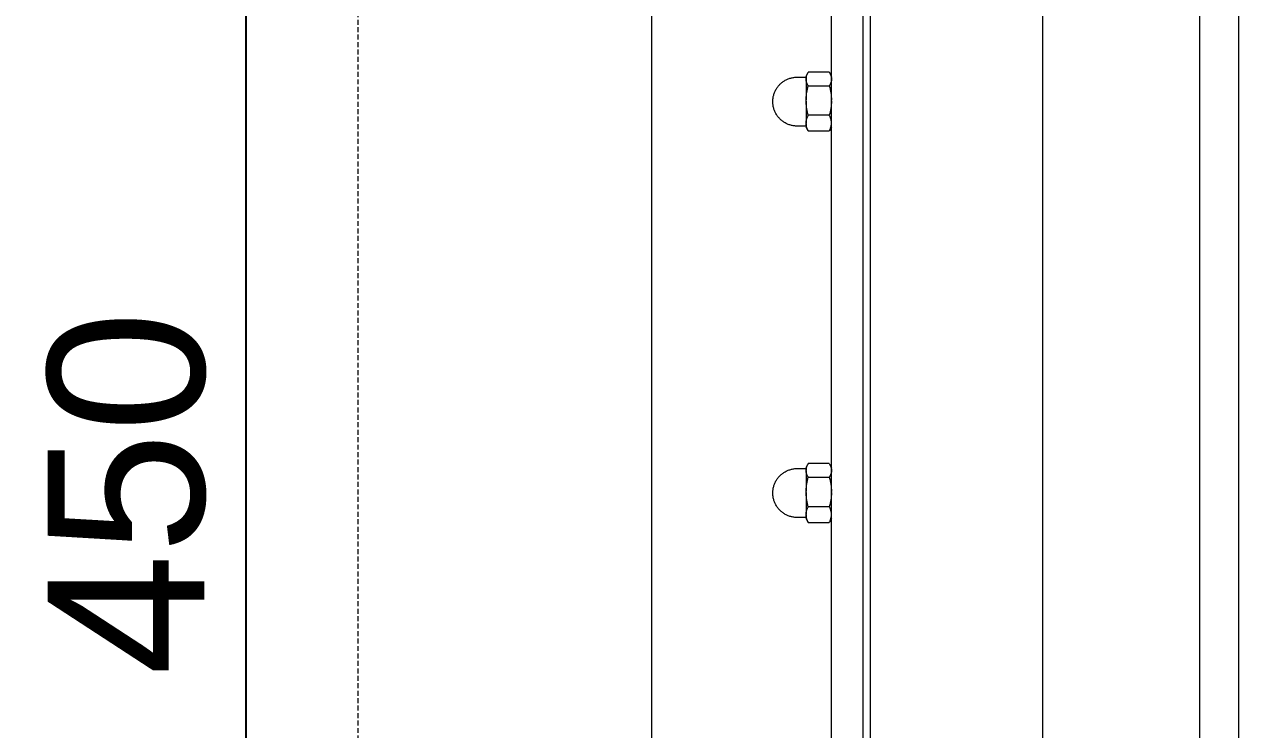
# Model space of a CAD drawing. Header units: millimetres. Extents: x -152 to 4236, y -557 to 2576.
# Drawn here: x -52.9 to 257.3, y 1006.5 to 1186.8 of the extents above; entities that cross this region are included whole.
import ezdxf

# ---------------------------------------------------------------- set-up
doc = ezdxf.new("R2010")
doc.units = ezdxf.units.MM
doc.linetypes.add('HIDDEN', pattern=[1.905, 1.27, -0.635])
for name, color, linetype, lineweight in [('ZANO_R', 7, 'Continuous', 0), ('ZANO_R_przerywana', 7, 'HIDDEN', 0), ('ZANO_W', 1, 'Continuous', 0)]:
    doc.layers.add(name, color=color, linetype=linetype, lineweight=lineweight)
doc.styles.add('Arial', font='arial.ttf')
doc.styles.get("Standard").update_dxf_attribs({"font": 'ARIALUNI.TTF'})
doc.dimstyles.new('pl i ang', dxfattribs={"dimtxt": 50, "dimasz": 50, "dimexe": 1.25, "dimexo": 0.625, "dimgap": 10, "dimtad": 1, "dimtoh": 1, "dimtxsty": 'Standard', "dimcen": 2.5, "dimclrd": 1, "dimclre": 1, "dimclrt": 1, "dimadec": 0, "dimazin": 0, "dimtfac": 1, "dimtmove": 0, "dimatfit": 3, "dimfxl": 1, "dimarcsym": 1})

# ---------------------------------------------------------------- blocks, each defined once
blk = doc.blocks.new('*D447')
at = {"layer": 'ZANO_W', "color": 1, "lineweight": -2}
for p, q in [((106.45, 1291.95), (-6.2, 1291.95)), ((3.8, 881.99), (3.8, 1251.95)), ((107.3, 841.99), (-6.2, 841.99))]:
    blk.add_line(p, q, dxfattribs=at)
at = {"layer": 'ZANO_W', "color": 1}
for points in [[(10.47, 1251.95), (-2.86, 1251.95), (3.8, 1291.95)], [(-2.86, 881.99), (10.47, 881.99), (3.8, 841.99)]]:
    blk.add_solid(points, dxfattribs=at)
at = {"layer": 'ZANO_W', "color": 1, "insert": (-26.62, 1066.97), "char_height": 40, "attachment_point": 5, "rotation": 90, "style": 'Arial'}
blk.add_mtext('450', dxfattribs=at)

msp = doc.modelspace()

# ---------------------------------------------------------------- linework, layer by layer
at = {"layer": 'ZANO_R'}
for p, q in [((163.3, 846.99), (163.3, 1286.99)), ((247.3, 1286.99), (247.3, 846.99)), ((257.3, 846.99), (257.3, 1286.99)), ((107.3, 1281.99), (107.3, 851.99)), ((153.3, 851.99), (153.3, 1281.99)), ((161.3, 1281.99), (161.3, 851.99)), ((207.3, 851.99), (207.3, 1281.99)), ((141.49, 1172.44), (141.68, 1172.54)), ((141.68, 1172.54), (141.87, 1172.64)), ((141.87, 1172.64), (142.06, 1172.72)), ((142.06, 1172.72), (142.26, 1172.81)), ((142.26, 1172.81), (142.46, 1172.88)), ((142.46, 1172.88), (142.66, 1172.95)), ((142.66, 1172.95), (142.87, 1173.01)), ((142.87, 1173.01), (143.07, 1173.06)), ((143.07, 1173.06), (143.28, 1173.11)), ((143.28, 1173.11), (143.49, 1173.15)), ((143.49, 1173.15), (143.7, 1173.18)), ((143.7, 1173.18), (143.92, 1173.21)), ((143.92, 1173.21), (144.13, 1173.23)), ((144.13, 1173.23), (144.34, 1173.24)), ((144.34, 1173.24), (144.55, 1173.24)), ((144.55, 1173.24), (146.68, 1173.24)), ((146.68, 1173.24), (146.69, 1173.24)), ((146.69, 1173.24), (146.69, 1173.24)), ((146.69, 1173.24), (146.7, 1173.24)), ((146.7, 1173.24), (146.7, 1173.24)), ((146.7, 1173.24), (146.7, 1173.24)), ((146.7, 1173.24), (146.71, 1173.24)), ((146.71, 1173.24), (146.71, 1173.25)), ((146.71, 1173.25), (146.72, 1173.25)), ((146.72, 1173.25), (146.72, 1173.25)), ((146.72, 1173.25), (146.72, 1173.25)), ((146.72, 1173.25), (146.73, 1173.25)), ((146.73, 1173.25), (146.73, 1173.25)), ((146.73, 1173.25), (146.74, 1173.25)), ((146.74, 1173.25), (146.74, 1173.26)), ((146.74, 1173.26), (146.74, 1173.26)), ((146.74, 1173.26), (146.75, 1173.26)), ((146.75, 1173.26), (146.76, 1173.27)), ((146.75, 1173.26), (146.75, 1173.26)), ((146.75, 1173.26), (146.75, 1173.26)), ((146.76, 1173.27), (146.76, 1173.27)), ((146.76, 1173.27), (146.76, 1173.27)), ((146.76, 1173.27), (146.77, 1173.27)), ((146.77, 1173.28), (146.78, 1173.29)), ((146.77, 1173.27), (146.77, 1173.28)), ((146.77, 1173.28), (146.77, 1173.28)), ((146.77, 1173.28), (146.77, 1173.28)), ((146.78, 1173.29), (146.78, 1173.3)), ((146.78, 1173.3), (146.79, 1173.3)), ((146.78, 1173.29), (146.78, 1173.29)), ((146.78, 1173.29), (146.78, 1173.29)), ((146.79, 1173.31), (146.79, 1173.32)), ((146.79, 1173.32), (146.8, 1173.32)), ((146.79, 1173.3), (146.79, 1173.31)), ((146.79, 1173.31), (146.79, 1173.31)), ((146.79, 1173.31), (146.79, 1173.31)), ((146.79, 1173.3), (146.79, 1173.3)), ((146.8, 1173.49), (147.26, 1174.28)), ((146.8, 1173.49), (146.8, 1173.49)), ((146.8, 1173.49), (146.8, 1173.49)), ((146.8, 1173.49), (146.8, 1173.49)), ((146.8, 1173.49), (146.8, 1173.49)), ((146.8, 1173.49), (146.8, 1173.49)), ((146.8, 1173.49), (146.8, 1173.48)), ((146.8, 1173.48), (146.8, 1173.45)), ((146.8, 1173.45), (146.8, 1173.31)), ((146.8, 1173.34), (146.8, 1173.35)), ((146.8, 1173.33), (146.8, 1173.34)), ((146.8, 1173.34), (146.8, 1173.34)), ((146.8, 1173.34), (146.8, 1173.34)), ((146.8, 1173.32), (146.8, 1173.33)), ((146.8, 1173.33), (146.8, 1173.33)), ((146.8, 1173.32), (146.8, 1173.32)), ((146.8, 1173.31), (146.8, 1172.79)), ((146.8, 1172.75), (146.81, 1172.86)), ((146.81, 1172.64), (146.8, 1172.75)), ((146.8, 1172.69), (146.8, 1167.42)), ((146.81, 1172.86), (146.82, 1172.97)), ((146.82, 1172.53), (146.81, 1172.64)), ((146.82, 1172.97), (146.83, 1173.07)), ((146.83, 1172.42), (146.82, 1172.53)), ((146.83, 1173.07), (146.85, 1173.18)), ((146.85, 1173.18), (146.87, 1173.29)), ((146.87, 1173.29), (146.9, 1173.4)), ((146.9, 1173.4), (146.92, 1173.5)), ((146.92, 1173.5), (146.95, 1173.61)), ((146.95, 1173.61), (146.99, 1173.71)), ((146.99, 1173.71), (147.03, 1173.81)), ((147.03, 1173.81), (147.07, 1173.92)), ((147.07, 1173.92), (147.11, 1174.02)), ((147.11, 1174.02), (147.16, 1174.11)), ((147.16, 1174.11), (147.21, 1174.21)), ((147.21, 1174.21), (147.27, 1174.31)), ((147.27, 1174.31), (147.32, 1174.4)), ((147.32, 1174.4), (147.38, 1174.49)), ((152.72, 1174.49), (147.38, 1174.49)), ((152.72, 1174.49), (152.78, 1174.4)), ((152.78, 1174.4), (152.84, 1174.31)), ((152.84, 1174.31), (152.9, 1174.21)), ((152.85, 1174.28), (153.3, 1173.49)), ((152.9, 1174.21), (152.95, 1174.11)), ((152.95, 1174.11), (153, 1174.02)), ((153, 1174.02), (153.04, 1173.92)), ((153.04, 1173.92), (153.08, 1173.81)), ((153.08, 1173.81), (153.12, 1173.71)), ((153.12, 1173.71), (153.15, 1173.61)), ((153.15, 1173.61), (153.19, 1173.5)), ((153.19, 1173.5), (153.21, 1173.4)), ((153.21, 1173.4), (153.24, 1173.29)), ((153.24, 1173.29), (153.26, 1173.18)), ((153.26, 1173.18), (153.27, 1173.07)), ((153.27, 1173.07), (153.29, 1172.97)), ((153.29, 1172.53), (153.27, 1172.42)), ((153.29, 1172.97), (153.3, 1172.86)), ((153.3, 1172.64), (153.29, 1172.53)), ((153.3, 1172.86), (153.3, 1172.75)), ((153.3, 1172.75), (153.3, 1172.64)), ((138.74, 1169.28), (138.82, 1169.48)), ((138.82, 1169.48), (138.91, 1169.68)), ((138.91, 1169.68), (139.01, 1169.87)), ((139.01, 1169.87), (139.11, 1170.06)), ((139.11, 1170.06), (139.21, 1170.24)), ((139.21, 1170.24), (139.33, 1170.42)), ((139.33, 1170.42), (139.45, 1170.6)), ((139.45, 1170.6), (139.57, 1170.77)), ((139.57, 1170.77), (139.71, 1170.94)), ((139.71, 1170.94), (139.84, 1171.1)), ((139.84, 1171.1), (139.99, 1171.26)), ((139.99, 1171.26), (140.13, 1171.41)), ((140.13, 1171.41), (140.29, 1171.56)), ((140.29, 1171.56), (140.45, 1171.7)), ((140.45, 1171.7), (140.61, 1171.84)), ((140.61, 1171.84), (140.78, 1171.97)), ((140.78, 1171.97), (140.95, 1172.1)), ((140.95, 1172.1), (141.13, 1172.22)), ((141.13, 1172.22), (141.31, 1172.33)), ((141.31, 1172.33), (141.49, 1172.44)), ((146.85, 1172.31), (146.83, 1172.42)), ((146.87, 1172.2), (146.85, 1172.31)), ((146.9, 1172.1), (146.87, 1172.2)), ((146.92, 1171.99), (146.9, 1172.1)), ((146.95, 1171.88), (146.92, 1171.99)), ((146.93, 1168.94), (146.99, 1169.36)), ((146.99, 1171.78), (146.95, 1171.88)), ((147.03, 1171.68), (146.99, 1171.78)), ((146.99, 1169.36), (147.07, 1169.77)), ((147.07, 1171.58), (147.03, 1171.68)), ((147.11, 1171.48), (147.07, 1171.58)), ((147.07, 1169.77), (147.16, 1170.18)), ((147.16, 1171.38), (147.11, 1171.48)), ((147.21, 1171.28), (147.16, 1171.38)), ((147.16, 1170.18), (147.27, 1170.59)), ((147.27, 1171.19), (147.21, 1171.28)), ((147.32, 1171.09), (147.27, 1171.19)), ((147.27, 1170.59), (147.38, 1171)), ((147.38, 1171), (147.32, 1171.09)), ((147.38, 1171), (152.72, 1171)), ((152.78, 1171.09), (152.72, 1171)), ((152.72, 1171), (152.85, 1170.56)), ((152.84, 1171.19), (152.78, 1171.09)), ((152.9, 1171.28), (152.84, 1171.19)), ((152.85, 1170.56), (152.96, 1170.11)), ((152.95, 1171.38), (152.9, 1171.28)), ((153, 1171.48), (152.95, 1171.38)), ((152.96, 1170.11), (153.06, 1169.66)), ((153.04, 1171.58), (153, 1171.48)), ((153.08, 1171.68), (153.04, 1171.58)), ((153.06, 1169.66), (153.14, 1169.2)), ((153.12, 1171.78), (153.08, 1171.68)), ((153.15, 1171.88), (153.12, 1171.78)), ((153.19, 1171.99), (153.15, 1171.88)), ((153.21, 1172.1), (153.19, 1171.99)), ((153.24, 1172.2), (153.21, 1172.1)), ((153.26, 1172.31), (153.24, 1172.2)), ((153.27, 1172.42), (153.26, 1172.31)), ((138.3, 1166.99), (138.31, 1167.21)), ((138.31, 1166.78), (138.3, 1166.99)), ((138.31, 1167.21), (138.32, 1167.42)), ((138.32, 1166.57), (138.31, 1166.78)), ((138.32, 1167.42), (138.34, 1167.63)), ((138.34, 1166.35), (138.32, 1166.57)), ((138.34, 1167.63), (138.36, 1167.84)), ((138.36, 1166.14), (138.34, 1166.35)), ((138.36, 1167.84), (138.4, 1168.05)), ((138.4, 1168.05), (138.44, 1168.26)), ((138.44, 1168.26), (138.48, 1168.47)), ((138.48, 1168.47), (138.54, 1168.68)), ((138.54, 1168.68), (138.6, 1168.88)), ((138.6, 1168.88), (138.67, 1169.08)), ((138.67, 1169.08), (138.74, 1169.28)), ((146.8, 1167.25), (146.82, 1167.67)), ((146.82, 1166.83), (146.8, 1167.25)), ((146.8, 1167.09), (146.8, 1161.58)), ((146.82, 1167.67), (146.84, 1168.1)), ((146.84, 1166.41), (146.82, 1166.83)), ((146.84, 1168.1), (146.88, 1168.52)), ((146.88, 1165.99), (146.84, 1166.41)), ((146.88, 1168.52), (146.93, 1168.94)), ((153.14, 1169.2), (153.2, 1168.74)), ((153.2, 1168.74), (153.25, 1168.28)), ((153.25, 1168.28), (153.29, 1167.82)), ((153.28, 1166.65), (153.25, 1166.19)), ((153.3, 1167.1), (153.28, 1166.65)), ((153.29, 1167.82), (153.3, 1167.36)), ((138.4, 1165.93), (138.36, 1166.14)), ((138.44, 1165.72), (138.4, 1165.93)), ((138.48, 1165.51), (138.44, 1165.72)), ((138.54, 1165.31), (138.48, 1165.51)), ((138.6, 1165.1), (138.54, 1165.31)), ((138.67, 1164.9), (138.6, 1165.1)), ((138.74, 1164.7), (138.67, 1164.9)), ((138.82, 1164.5), (138.74, 1164.7)), ((138.91, 1164.31), (138.82, 1164.5)), ((139.01, 1164.12), (138.91, 1164.31)), ((139.11, 1163.93), (139.01, 1164.12)), ((139.21, 1163.74), (139.11, 1163.93)), ((139.33, 1163.56), (139.21, 1163.74)), ((139.45, 1163.39), (139.33, 1163.56)), ((139.57, 1163.22), (139.45, 1163.39)), ((139.71, 1163.05), (139.57, 1163.22)), ((146.93, 1165.57), (146.88, 1165.99)), ((146.99, 1165.15), (146.93, 1165.57)), ((147.07, 1164.73), (146.99, 1165.15)), ((147.16, 1164.32), (147.07, 1164.73)), ((147.27, 1163.91), (147.16, 1164.32)), ((147.19, 1163.13), (147.25, 1163.25)), ((147.25, 1163.25), (147.32, 1163.38)), ((147.38, 1163.5), (147.27, 1163.91)), ((147.32, 1163.38), (147.38, 1163.5)), ((152.72, 1163.5), (147.38, 1163.5)), ((152.85, 1163.94), (152.72, 1163.5)), ((152.79, 1163.38), (152.72, 1163.5)), ((152.86, 1163.25), (152.79, 1163.38)), ((152.96, 1164.39), (152.85, 1163.94)), ((152.92, 1163.13), (152.86, 1163.25)), ((153.06, 1164.83), (152.96, 1164.39)), ((153.14, 1165.28), (153.06, 1164.83)), ((153.2, 1165.74), (153.14, 1165.28)), ((153.25, 1166.19), (153.2, 1165.74)), ((139.84, 1162.88), (139.71, 1163.05)), ((139.99, 1162.73), (139.84, 1162.88)), ((140.13, 1162.57), (139.99, 1162.73)), ((140.29, 1162.42), (140.13, 1162.57)), ((140.45, 1162.28), (140.29, 1162.42)), ((140.61, 1162.14), (140.45, 1162.28)), ((140.78, 1162.01), (140.61, 1162.14)), ((140.95, 1161.89), (140.78, 1162.01)), ((141.13, 1161.77), (140.95, 1161.89)), ((141.31, 1161.65), (141.13, 1161.77)), ((141.49, 1161.54), (141.31, 1161.65)), ((141.68, 1161.44), (141.49, 1161.54)), ((141.87, 1161.35), (141.68, 1161.44)), ((142.06, 1161.26), (141.87, 1161.35)), ((142.26, 1161.18), (142.06, 1161.26)), ((142.46, 1161.1), (142.26, 1161.18)), ((142.66, 1161.03), (142.46, 1161.1)), ((142.87, 1160.97), (142.66, 1161.03)), ((143.07, 1160.92), (142.87, 1160.97)), ((143.28, 1160.87), (143.07, 1160.92)), ((143.49, 1160.83), (143.28, 1160.87)), ((143.7, 1160.8), (143.49, 1160.83)), ((143.92, 1160.77), (143.7, 1160.8)), ((144.13, 1160.76), (143.92, 1160.77)), ((144.34, 1160.75), (144.13, 1160.76)), ((144.55, 1160.74), (144.34, 1160.75)), ((146.68, 1160.74), (144.55, 1160.74)), ((146.69, 1160.74), (146.68, 1160.74)), ((146.7, 1160.74), (146.69, 1160.74)), ((146.69, 1160.74), (146.69, 1160.74)), ((146.71, 1160.74), (146.7, 1160.74)), ((146.7, 1160.74), (146.7, 1160.74)), ((146.7, 1160.74), (146.7, 1160.74)), ((146.72, 1160.74), (146.71, 1160.74)), ((146.71, 1160.74), (146.71, 1160.74)), ((146.73, 1160.73), (146.72, 1160.74)), ((146.72, 1160.74), (146.72, 1160.74)), ((146.72, 1160.74), (146.72, 1160.74)), ((146.74, 1160.73), (146.73, 1160.73)), ((146.73, 1160.73), (146.73, 1160.73)), ((146.75, 1160.73), (146.74, 1160.73)), ((146.74, 1160.73), (146.74, 1160.73)), ((146.74, 1160.73), (146.74, 1160.73)), ((146.75, 1160.72), (146.75, 1160.73)), ((146.76, 1160.72), (146.75, 1160.72)), ((146.75, 1160.72), (146.75, 1160.72)), ((146.76, 1160.71), (146.76, 1160.72)), ((146.76, 1160.72), (146.76, 1160.72)), ((146.77, 1160.71), (146.76, 1160.71)), ((146.77, 1160.7), (146.77, 1160.71)), ((146.77, 1160.71), (146.77, 1160.71)), ((146.78, 1160.7), (146.77, 1160.7)), ((146.77, 1160.7), (146.77, 1160.7)), ((146.78, 1160.69), (146.78, 1160.7)), ((146.78, 1160.7), (146.78, 1160.7)), ((146.79, 1160.69), (146.78, 1160.69)), ((146.78, 1160.69), (146.78, 1160.69)), ((146.79, 1160.68), (146.79, 1160.69)), ((146.79, 1160.67), (146.79, 1160.68)), ((146.79, 1160.68), (146.79, 1160.68)), ((146.8, 1160.66), (146.79, 1160.67)), ((146.79, 1160.67), (146.79, 1160.67)), ((146.79, 1160.67), (146.79, 1160.67)), ((146.8, 1161.5), (146.81, 1161.64)), ((146.81, 1161.36), (146.8, 1161.5)), ((146.8, 1161.42), (146.8, 1160.49)), ((146.8, 1160.65), (146.8, 1160.66)), ((146.8, 1160.66), (146.8, 1160.66)), ((146.8, 1160.66), (146.8, 1160.66)), ((146.8, 1160.64), (146.8, 1160.65)), ((146.8, 1160.65), (146.8, 1160.65)), ((146.8, 1160.64), (146.8, 1160.64)), ((146.8, 1160.64), (146.8, 1160.64)), ((147.29, 1159.65), (146.8, 1160.49)), ((146.81, 1161.64), (146.82, 1161.78)), ((146.82, 1161.22), (146.81, 1161.36)), ((146.82, 1161.78), (146.84, 1161.92)), ((146.84, 1161.08), (146.82, 1161.22)), ((146.84, 1161.92), (146.86, 1162.06)), ((146.86, 1160.94), (146.84, 1161.08)), ((146.86, 1162.06), (146.88, 1162.19)), ((146.88, 1160.8), (146.86, 1160.94)), ((146.88, 1162.19), (146.91, 1162.33)), ((146.91, 1160.66), (146.88, 1160.8)), ((146.91, 1162.33), (146.95, 1162.47)), ((146.95, 1160.53), (146.91, 1160.66)), ((146.95, 1162.47), (146.99, 1162.6)), ((146.99, 1160.39), (146.95, 1160.53)), ((146.99, 1162.6), (147.03, 1162.74)), ((147.03, 1160.26), (146.99, 1160.39)), ((147.03, 1162.74), (147.08, 1162.87)), ((147.08, 1160.12), (147.03, 1160.26)), ((147.08, 1162.87), (147.13, 1163)), ((147.13, 1159.99), (147.08, 1160.12)), ((147.13, 1163), (147.19, 1163.13)), ((153.3, 1160.49), (152.82, 1159.65)), ((152.98, 1163), (152.92, 1163.13)), ((153.03, 1162.87), (152.98, 1163)), ((152.98, 1159.99), (153.03, 1160.12)), ((153.08, 1162.74), (153.03, 1162.87)), ((153.03, 1160.12), (153.08, 1160.26)), ((153.12, 1162.6), (153.08, 1162.74)), ((153.08, 1160.26), (153.12, 1160.39)), ((153.16, 1162.47), (153.12, 1162.6)), ((153.12, 1160.39), (153.16, 1160.53)), ((153.19, 1162.33), (153.16, 1162.47)), ((153.16, 1160.53), (153.19, 1160.66)), ((153.22, 1162.19), (153.19, 1162.33)), ((153.19, 1160.66), (153.22, 1160.8)), ((153.25, 1162.06), (153.22, 1162.19)), ((153.22, 1160.8), (153.25, 1160.94)), ((153.27, 1161.92), (153.25, 1162.06)), ((153.25, 1160.94), (153.27, 1161.08)), ((153.29, 1161.78), (153.27, 1161.92)), ((153.27, 1161.08), (153.29, 1161.22)), ((153.3, 1161.64), (153.29, 1161.78)), ((153.29, 1161.22), (153.3, 1161.36)), ((153.3, 1161.5), (153.3, 1161.64)), ((153.3, 1161.36), (153.3, 1161.5)), ((147.19, 1159.87), (147.13, 1159.99)), ((147.25, 1159.74), (147.19, 1159.87)), ((147.32, 1159.61), (147.25, 1159.74)), ((147.29, 1159.65), (147.38, 1159.49)), ((147.38, 1159.49), (147.32, 1159.61)), ((147.38, 1159.49), (152.72, 1159.49)), ((152.72, 1159.49), (152.82, 1159.65)), ((152.72, 1159.49), (152.79, 1159.61)), ((152.79, 1159.61), (152.86, 1159.74)), ((152.86, 1159.74), (152.92, 1159.87)), ((152.92, 1159.87), (152.98, 1159.99)), ((143.7, 1073.18), (143.92, 1073.21)), ((143.92, 1073.21), (144.13, 1073.23)), ((144.13, 1073.23), (144.34, 1073.24)), ((144.34, 1073.24), (144.55, 1073.24)), ((144.55, 1073.24), (146.68, 1073.24)), ((146.68, 1073.24), (146.69, 1073.24)), ((146.69, 1073.24), (146.69, 1073.24)), ((146.69, 1073.24), (146.7, 1073.24)), ((146.7, 1073.24), (146.7, 1073.24)), ((146.7, 1073.24), (146.7, 1073.24)), ((146.7, 1073.24), (146.71, 1073.24)), ((146.71, 1073.24), (146.71, 1073.25)), ((146.71, 1073.25), (146.72, 1073.25)), ((146.72, 1073.25), (146.72, 1073.25)), ((146.72, 1073.25), (146.73, 1073.25)), ((146.73, 1073.25), (146.73, 1073.25)), ((146.73, 1073.25), (146.73, 1073.25)), ((146.73, 1073.25), (146.74, 1073.25)), ((146.74, 1073.25), (146.74, 1073.26)), ((146.74, 1073.26), (146.74, 1073.26)), ((146.74, 1073.26), (146.75, 1073.26)), ((146.75, 1073.26), (146.76, 1073.27)), ((146.75, 1073.26), (146.75, 1073.26)), ((146.75, 1073.26), (146.75, 1073.26)), ((146.76, 1073.27), (146.77, 1073.28)), ((146.76, 1073.27), (146.76, 1073.27)), ((146.76, 1073.27), (146.76, 1073.27)), ((146.77, 1073.28), (146.77, 1073.28)), ((146.77, 1073.28), (146.77, 1073.28)), ((146.77, 1073.28), (146.78, 1073.28)), ((146.78, 1073.29), (146.79, 1073.3)), ((146.78, 1073.28), (146.78, 1073.29)), ((146.78, 1073.29), (146.78, 1073.29)), ((146.78, 1073.29), (146.78, 1073.29)), ((146.79, 1073.31), (146.79, 1073.32)), ((146.79, 1073.32), (146.8, 1073.32)), ((146.79, 1073.3), (146.79, 1073.31)), ((146.79, 1073.31), (146.79, 1073.31)), ((146.79, 1073.3), (146.79, 1073.3)), ((146.79, 1073.3), (146.79, 1073.3)), ((146.8, 1073.49), (147.26, 1074.28)), ((146.8, 1073.49), (146.8, 1073.49)), ((146.8, 1073.49), (146.8, 1073.49)), ((146.8, 1073.49), (146.8, 1073.49)), ((146.8, 1073.49), (146.8, 1073.49)), ((146.8, 1073.49), (146.8, 1073.49)), ((146.8, 1073.49), (146.8, 1073.48)), ((146.8, 1073.48), (146.8, 1073.45)), ((146.8, 1073.45), (146.8, 1073.31)), ((146.8, 1073.34), (146.8, 1073.35)), ((146.8, 1073.33), (146.8, 1073.34)), ((146.8, 1073.34), (146.8, 1073.34)), ((146.8, 1073.34), (146.8, 1073.34)), ((146.8, 1073.32), (146.8, 1073.33)), ((146.8, 1073.33), (146.8, 1073.33)), ((146.8, 1073.32), (146.8, 1073.32)), ((146.8, 1073.31), (146.8, 1072.79)), ((146.85, 1073.18), (146.87, 1073.29)), ((146.87, 1073.29), (146.9, 1073.4)), ((146.9, 1073.4), (146.92, 1073.5)), ((146.92, 1073.5), (146.95, 1073.61)), ((146.95, 1073.61), (146.99, 1073.71)), ((146.99, 1073.71), (147.03, 1073.81)), ((147.03, 1073.81), (147.07, 1073.92)), ((147.07, 1073.92), (147.11, 1074.02)), ((147.11, 1074.02), (147.16, 1074.11)), ((147.16, 1074.11), (147.21, 1074.21)), ((147.21, 1074.21), (147.27, 1074.31)), ((147.27, 1074.31), (147.32, 1074.4)), ((147.32, 1074.4), (147.38, 1074.49)), ((152.72, 1074.49), (147.38, 1074.49)), ((152.72, 1074.49), (152.78, 1074.4)), ((152.78, 1074.4), (152.84, 1074.31)), ((152.84, 1074.31), (152.9, 1074.21)), ((152.85, 1074.28), (153.3, 1073.49)), ((152.9, 1074.21), (152.95, 1074.11)), ((152.95, 1074.11), (153, 1074.02)), ((153, 1074.02), (153.04, 1073.92)), ((153.04, 1073.92), (153.08, 1073.81)), ((153.08, 1073.81), (153.12, 1073.71)), ((153.12, 1073.71), (153.15, 1073.61)), ((153.15, 1073.61), (153.19, 1073.5)), ((153.19, 1073.5), (153.21, 1073.4)), ((153.21, 1073.4), (153.24, 1073.29)), ((153.24, 1073.29), (153.26, 1073.18)), ((139.11, 1070.06), (139.21, 1070.24)), ((139.21, 1070.24), (139.33, 1070.42)), ((139.33, 1070.42), (139.45, 1070.6)), ((139.45, 1070.6), (139.57, 1070.77)), ((139.57, 1070.77), (139.71, 1070.94)), ((139.71, 1070.94), (139.84, 1071.1)), ((139.84, 1071.1), (139.99, 1071.26)), ((139.99, 1071.26), (140.13, 1071.41)), ((140.13, 1071.41), (140.29, 1071.56)), ((140.29, 1071.56), (140.45, 1071.7)), ((140.45, 1071.7), (140.61, 1071.84)), ((140.61, 1071.84), (140.78, 1071.97)), ((140.78, 1071.97), (140.95, 1072.1)), ((140.95, 1072.1), (141.13, 1072.22)), ((141.13, 1072.22), (141.31, 1072.33)), ((141.31, 1072.33), (141.49, 1072.44)), ((141.49, 1072.44), (141.68, 1072.54)), ((141.68, 1072.54), (141.87, 1072.64)), ((141.87, 1072.64), (142.06, 1072.72)), ((142.06, 1072.72), (142.26, 1072.81)), ((142.26, 1072.81), (142.46, 1072.88)), ((142.46, 1072.88), (142.66, 1072.95)), ((142.66, 1072.95), (142.87, 1073.01)), ((142.87, 1073.01), (143.07, 1073.06)), ((143.07, 1073.06), (143.28, 1073.11)), ((143.28, 1073.11), (143.49, 1073.15)), ((143.49, 1073.15), (143.7, 1073.18)), ((146.8, 1072.75), (146.81, 1072.86)), ((146.81, 1072.64), (146.8, 1072.75)), ((146.8, 1072.69), (146.8, 1067.42)), ((146.81, 1072.86), (146.82, 1072.97)), ((146.82, 1072.53), (146.81, 1072.64)), ((146.82, 1072.97), (146.83, 1073.07)), ((146.83, 1072.42), (146.82, 1072.53)), ((146.83, 1073.07), (146.85, 1073.18)), ((146.85, 1072.31), (146.83, 1072.42)), ((146.87, 1072.2), (146.85, 1072.31)), ((146.9, 1072.1), (146.87, 1072.2)), ((146.92, 1071.99), (146.9, 1072.1)), ((146.95, 1071.88), (146.92, 1071.99)), ((146.99, 1071.78), (146.95, 1071.88)), ((147.03, 1071.68), (146.99, 1071.78)), ((147.07, 1071.58), (147.03, 1071.68)), ((147.11, 1071.48), (147.07, 1071.58)), ((147.07, 1069.77), (147.16, 1070.18)), ((147.16, 1071.38), (147.11, 1071.48)), ((147.21, 1071.28), (147.16, 1071.38)), ((147.16, 1070.18), (147.27, 1070.59)), ((147.27, 1071.19), (147.21, 1071.28)), ((147.32, 1071.09), (147.27, 1071.19)), ((147.27, 1070.59), (147.38, 1071)), ((147.38, 1071), (147.32, 1071.09)), ((147.38, 1071), (152.72, 1071)), ((152.78, 1071.09), (152.72, 1071)), ((152.72, 1071), (152.85, 1070.56)), ((152.84, 1071.19), (152.78, 1071.09)), ((152.9, 1071.28), (152.84, 1071.19)), ((152.85, 1070.56), (152.96, 1070.11)), ((152.95, 1071.38), (152.9, 1071.28)), ((153, 1071.48), (152.95, 1071.38)), ((152.96, 1070.11), (153.06, 1069.66)), ((153.04, 1071.58), (153, 1071.48)), ((153.08, 1071.68), (153.04, 1071.58)), ((153.12, 1071.78), (153.08, 1071.68)), ((153.15, 1071.88), (153.12, 1071.78)), ((153.19, 1071.99), (153.15, 1071.88)), ((153.21, 1072.1), (153.19, 1071.99)), ((153.24, 1072.2), (153.21, 1072.1)), ((153.26, 1072.31), (153.24, 1072.2)), ((153.26, 1073.18), (153.27, 1073.07)), ((153.27, 1072.42), (153.26, 1072.31)), ((153.27, 1073.07), (153.29, 1072.97)), ((153.29, 1072.53), (153.27, 1072.42)), ((153.29, 1072.97), (153.3, 1072.86)), ((153.3, 1072.64), (153.29, 1072.53)), ((153.3, 1072.86), (153.3, 1072.75)), ((153.3, 1072.75), (153.3, 1072.64)), ((138.3, 1066.99), (138.31, 1067.21)), ((138.31, 1067.21), (138.32, 1067.42)), ((138.32, 1067.42), (138.34, 1067.63)), ((138.34, 1067.63), (138.36, 1067.84)), ((138.36, 1067.84), (138.4, 1068.05)), ((138.4, 1068.05), (138.44, 1068.26)), ((138.44, 1068.26), (138.48, 1068.47)), ((138.48, 1068.47), (138.54, 1068.68)), ((138.54, 1068.68), (138.6, 1068.88)), ((138.6, 1068.88), (138.67, 1069.08)), ((138.67, 1069.08), (138.74, 1069.28)), ((138.74, 1069.28), (138.82, 1069.48)), ((138.82, 1069.48), (138.91, 1069.68)), ((138.91, 1069.68), (139.01, 1069.87)), ((139.01, 1069.87), (139.11, 1070.06)), ((146.8, 1067.25), (146.82, 1067.67)), ((146.82, 1066.83), (146.8, 1067.25)), ((146.8, 1067.09), (146.8, 1061.58)), ((146.82, 1067.67), (146.84, 1068.1)), ((146.84, 1068.1), (146.88, 1068.52)), ((146.88, 1068.52), (146.93, 1068.94)), ((146.93, 1068.94), (146.99, 1069.36)), ((146.99, 1069.36), (147.07, 1069.77)), ((153.06, 1069.66), (153.14, 1069.2)), ((153.14, 1069.2), (153.2, 1068.74)), ((153.2, 1068.74), (153.25, 1068.28)), ((153.25, 1068.28), (153.29, 1067.82)), ((153.3, 1067.1), (153.28, 1066.65)), ((153.29, 1067.82), (153.3, 1067.36)), ((138.31, 1066.78), (138.3, 1066.99)), ((138.32, 1066.57), (138.31, 1066.78)), ((138.34, 1066.35), (138.32, 1066.57)), ((138.36, 1066.14), (138.34, 1066.35)), ((138.4, 1065.93), (138.36, 1066.14)), ((138.44, 1065.72), (138.4, 1065.93)), ((138.48, 1065.51), (138.44, 1065.72)), ((138.54, 1065.31), (138.48, 1065.51)), ((138.6, 1065.1), (138.54, 1065.31)), ((138.67, 1064.9), (138.6, 1065.1)), ((138.74, 1064.7), (138.67, 1064.9)), ((138.82, 1064.5), (138.74, 1064.7)), ((138.91, 1064.31), (138.82, 1064.5)), ((139.01, 1064.12), (138.91, 1064.31)), ((139.11, 1063.93), (139.01, 1064.12)), ((139.21, 1063.74), (139.11, 1063.93)), ((146.84, 1066.41), (146.82, 1066.83)), ((146.88, 1065.99), (146.84, 1066.41)), ((146.93, 1065.57), (146.88, 1065.99)), ((146.99, 1065.15), (146.93, 1065.57)), ((147.07, 1064.73), (146.99, 1065.15)), ((147.16, 1064.32), (147.07, 1064.73)), ((147.27, 1063.91), (147.16, 1064.32)), ((147.38, 1063.5), (147.27, 1063.91)), ((152.85, 1063.94), (152.72, 1063.5)), ((152.96, 1064.39), (152.85, 1063.94)), ((153.06, 1064.83), (152.96, 1064.39)), ((153.14, 1065.28), (153.06, 1064.83)), ((153.2, 1065.74), (153.14, 1065.28)), ((153.25, 1066.19), (153.2, 1065.74)), ((153.28, 1066.65), (153.25, 1066.19)), ((139.33, 1063.56), (139.21, 1063.74)), ((139.45, 1063.39), (139.33, 1063.56)), ((139.57, 1063.22), (139.45, 1063.39)), ((139.71, 1063.05), (139.57, 1063.22)), ((139.84, 1062.88), (139.71, 1063.05)), ((139.99, 1062.73), (139.84, 1062.88)), ((140.13, 1062.57), (139.99, 1062.73)), ((140.29, 1062.42), (140.13, 1062.57)), ((140.45, 1062.28), (140.29, 1062.42)), ((140.61, 1062.14), (140.45, 1062.28)), ((140.78, 1062.01), (140.61, 1062.14)), ((140.95, 1061.89), (140.78, 1062.01)), ((141.13, 1061.77), (140.95, 1061.89)), ((141.31, 1061.65), (141.13, 1061.77)), ((141.49, 1061.54), (141.31, 1061.65)), ((141.68, 1061.44), (141.49, 1061.54)), ((141.87, 1061.35), (141.68, 1061.44)), ((142.06, 1061.26), (141.87, 1061.35)), ((142.26, 1061.18), (142.06, 1061.26)), ((142.46, 1061.1), (142.26, 1061.18)), ((142.66, 1061.03), (142.46, 1061.1)), ((142.87, 1060.97), (142.66, 1061.03)), ((143.07, 1060.92), (142.87, 1060.97)), ((143.28, 1060.87), (143.07, 1060.92)), ((143.49, 1060.83), (143.28, 1060.87)), ((143.7, 1060.8), (143.49, 1060.83)), ((143.92, 1060.77), (143.7, 1060.8)), ((146.8, 1061.5), (146.81, 1061.64)), ((146.81, 1061.36), (146.8, 1061.5)), ((146.8, 1061.42), (146.8, 1060.49)), ((146.81, 1061.64), (146.82, 1061.78)), ((146.82, 1061.22), (146.81, 1061.36)), ((146.82, 1061.78), (146.84, 1061.92)), ((146.84, 1061.08), (146.82, 1061.22)), ((146.84, 1061.92), (146.86, 1062.06)), ((146.86, 1060.94), (146.84, 1061.08)), ((146.86, 1062.06), (146.88, 1062.19)), ((146.88, 1060.8), (146.86, 1060.94)), ((146.88, 1062.19), (146.91, 1062.33)), ((146.91, 1060.66), (146.88, 1060.8)), ((146.91, 1062.33), (146.95, 1062.47)), ((146.95, 1062.47), (146.99, 1062.6)), ((146.99, 1062.6), (147.03, 1062.74)), ((147.03, 1062.74), (147.08, 1062.87)), ((147.08, 1062.87), (147.13, 1063)), ((147.13, 1063), (147.19, 1063.13)), ((147.19, 1063.13), (147.25, 1063.25)), ((147.25, 1063.25), (147.32, 1063.38)), ((147.32, 1063.38), (147.38, 1063.5)), ((152.72, 1063.5), (147.38, 1063.5)), ((152.79, 1063.38), (152.72, 1063.5)), ((152.86, 1063.25), (152.79, 1063.38)), ((152.92, 1063.13), (152.86, 1063.25)), ((152.98, 1063), (152.92, 1063.13)), ((153.03, 1062.87), (152.98, 1063)), ((153.08, 1062.74), (153.03, 1062.87)), ((153.12, 1062.6), (153.08, 1062.74)), ((153.16, 1062.47), (153.12, 1062.6)), ((153.19, 1062.33), (153.16, 1062.47)), ((153.22, 1062.19), (153.19, 1062.33)), ((153.19, 1060.66), (153.22, 1060.8)), ((153.25, 1062.06), (153.22, 1062.19)), ((153.22, 1060.8), (153.25, 1060.94)), ((153.27, 1061.92), (153.25, 1062.06)), ((153.25, 1060.94), (153.27, 1061.08)), ((153.29, 1061.78), (153.27, 1061.92)), ((153.27, 1061.08), (153.29, 1061.22)), ((153.3, 1061.64), (153.29, 1061.78)), ((153.29, 1061.22), (153.3, 1061.36)), ((153.3, 1061.5), (153.3, 1061.64)), ((153.3, 1061.36), (153.3, 1061.5)), ((144.13, 1060.76), (143.92, 1060.77)), ((144.34, 1060.75), (144.13, 1060.76)), ((144.55, 1060.74), (144.34, 1060.75)), ((146.68, 1060.74), (144.55, 1060.74)), ((146.69, 1060.74), (146.68, 1060.74)), ((146.7, 1060.74), (146.69, 1060.74)), ((146.69, 1060.74), (146.69, 1060.74)), ((146.71, 1060.74), (146.7, 1060.74)), ((146.7, 1060.74), (146.7, 1060.74)), ((146.7, 1060.74), (146.7, 1060.74)), ((146.72, 1060.74), (146.71, 1060.74)), ((146.71, 1060.74), (146.71, 1060.74)), ((146.73, 1060.73), (146.72, 1060.74)), ((146.72, 1060.74), (146.72, 1060.74)), ((146.72, 1060.74), (146.72, 1060.74)), ((146.74, 1060.73), (146.73, 1060.73)), ((146.73, 1060.73), (146.73, 1060.73)), ((146.75, 1060.73), (146.74, 1060.73)), ((146.74, 1060.73), (146.74, 1060.73)), ((146.74, 1060.73), (146.74, 1060.73)), ((146.75, 1060.72), (146.75, 1060.73)), ((146.76, 1060.72), (146.75, 1060.72)), ((146.75, 1060.72), (146.75, 1060.72)), ((146.76, 1060.71), (146.76, 1060.72)), ((146.76, 1060.72), (146.76, 1060.72)), ((146.77, 1060.71), (146.76, 1060.71)), ((146.77, 1060.7), (146.77, 1060.71)), ((146.77, 1060.71), (146.77, 1060.71)), ((146.78, 1060.7), (146.77, 1060.7)), ((146.77, 1060.7), (146.77, 1060.7)), ((146.78, 1060.69), (146.78, 1060.7)), ((146.78, 1060.7), (146.78, 1060.7)), ((146.79, 1060.69), (146.78, 1060.69)), ((146.78, 1060.69), (146.78, 1060.69)), ((146.79, 1060.68), (146.79, 1060.69)), ((146.79, 1060.67), (146.79, 1060.68)), ((146.79, 1060.68), (146.79, 1060.68)), ((146.8, 1060.66), (146.79, 1060.67)), ((146.79, 1060.67), (146.79, 1060.67)), ((146.79, 1060.67), (146.79, 1060.67)), ((146.8, 1060.65), (146.8, 1060.66)), ((146.8, 1060.66), (146.8, 1060.66)), ((146.8, 1060.66), (146.8, 1060.66)), ((146.8, 1060.64), (146.8, 1060.65)), ((146.8, 1060.65), (146.8, 1060.65)), ((146.8, 1060.64), (146.8, 1060.64)), ((146.8, 1060.64), (146.8, 1060.64)), ((147.29, 1059.65), (146.8, 1060.49)), ((146.95, 1060.53), (146.91, 1060.66)), ((146.99, 1060.39), (146.95, 1060.53)), ((147.03, 1060.26), (146.99, 1060.39)), ((147.08, 1060.12), (147.03, 1060.26)), ((147.13, 1059.99), (147.08, 1060.12)), ((147.19, 1059.87), (147.13, 1059.99)), ((147.25, 1059.74), (147.19, 1059.87)), ((147.32, 1059.61), (147.25, 1059.74)), ((147.29, 1059.65), (147.38, 1059.49)), ((147.38, 1059.49), (147.32, 1059.61)), ((147.38, 1059.49), (152.72, 1059.49)), ((152.72, 1059.49), (152.82, 1059.65)), ((152.72, 1059.49), (152.79, 1059.61)), ((152.79, 1059.61), (152.86, 1059.74)), ((153.3, 1060.49), (152.82, 1059.65)), ((152.86, 1059.74), (152.92, 1059.87)), ((152.92, 1059.87), (152.98, 1059.99)), ((152.98, 1059.99), (153.03, 1060.12)), ((153.03, 1060.12), (153.08, 1060.26)), ((153.08, 1060.26), (153.12, 1060.39)), ((153.12, 1060.39), (153.16, 1060.53)), ((153.16, 1060.53), (153.19, 1060.66))]:
    msp.add_line(p, q, dxfattribs=at)
at = {"layer": 'ZANO_R_przerywana'}
msp.add_line((32.3, 1366.99), (32.3, 766.99), dxfattribs=at)

# ---------------------------------------------------------------- dimensions: what is measured, and where the dimension line sits
at = {"layer": 'ZANO_W'}
dim = msp.add_linear_dim(base=(3.8, 1291.95), p1=(117.3, 841.99), p2=(116.45, 1291.95), angle=90, dimstyle='pl i ang', override={"dimtxt": 40, "dimasz": 40, "dimexe": 10, "dimexo": 10, "dimtoh": 0, "dimdec": 0, "dimtxsty": 'Arial', "dimtdec": 0, "dimtmove": 1}, dxfattribs=at)
dim.commit()
dim.dimension.update_dxf_attribs({"geometry": '*D447', "text_midpoint": (-26.62, 1066.97)})

doc.saveas('drawing.dxf')
